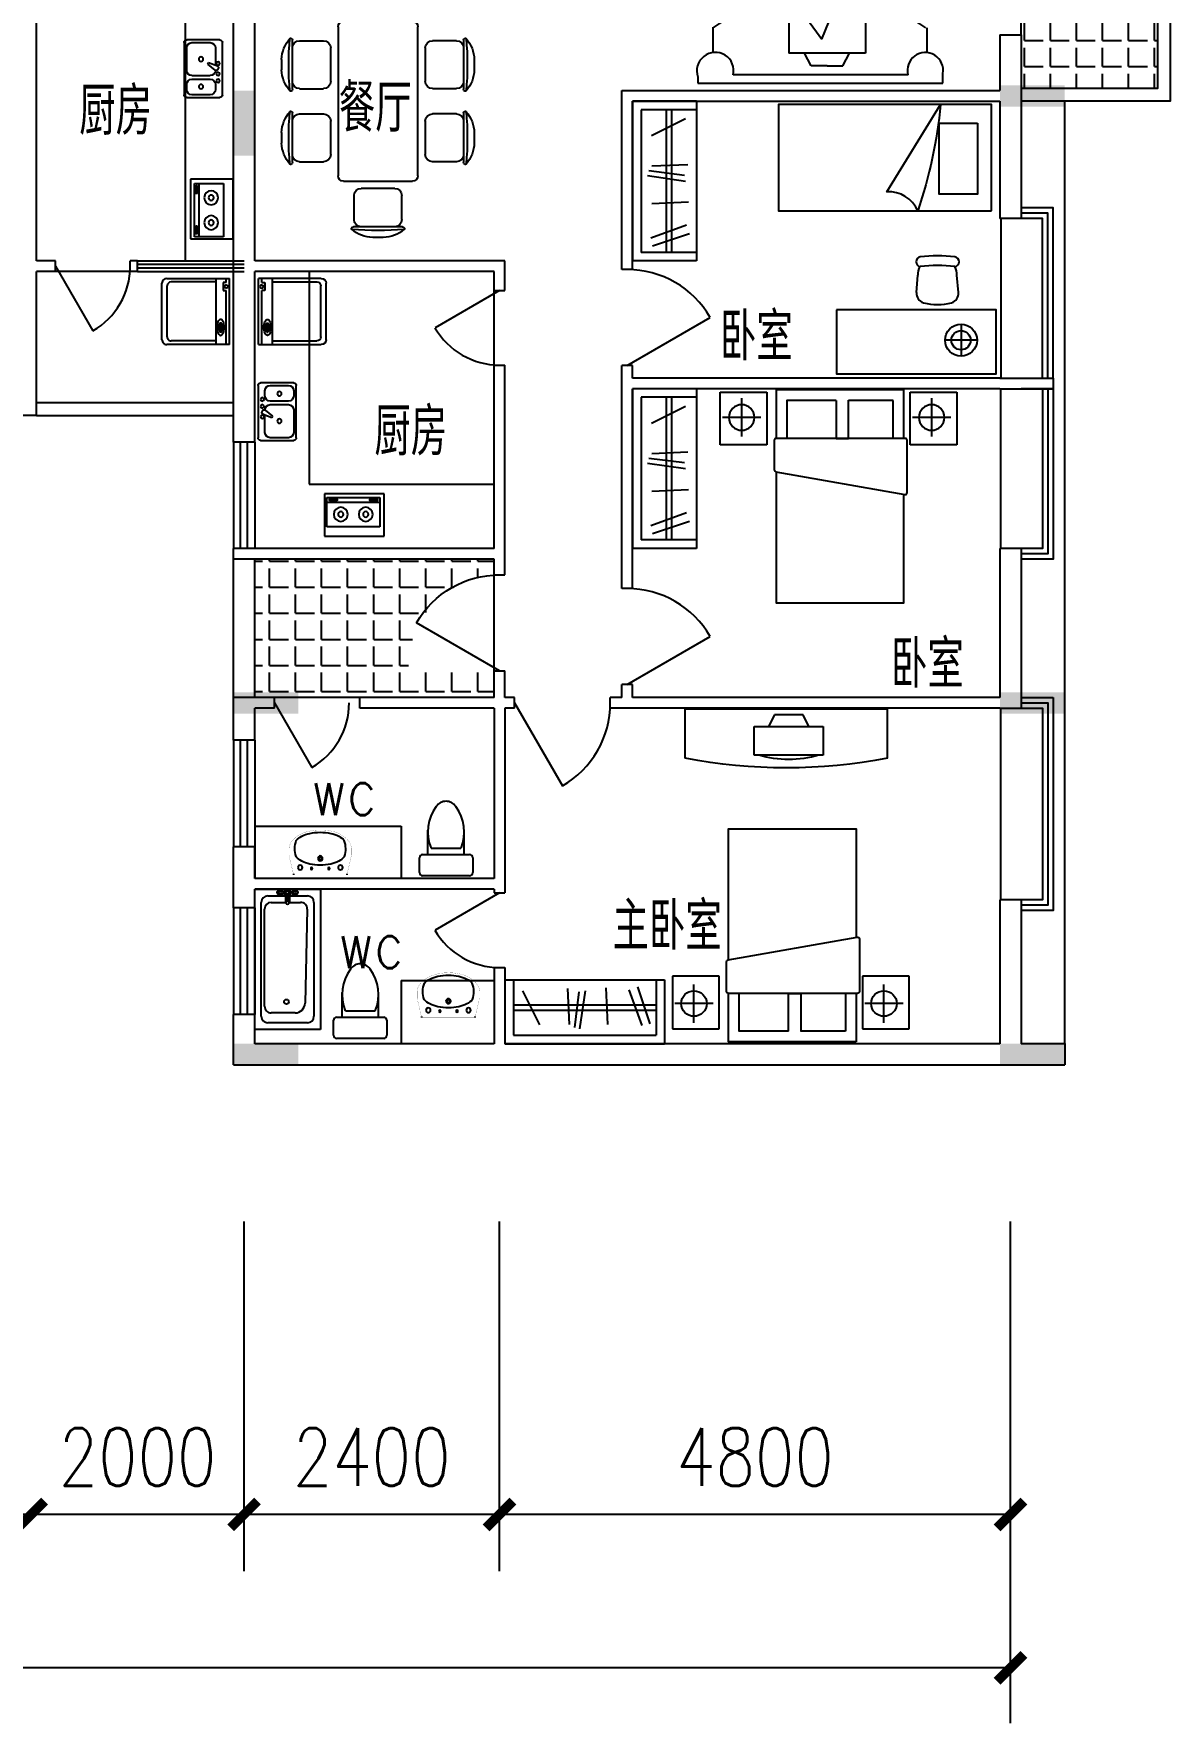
# Model space of a CAD drawing. Header units: millimetres. Extents: x 1293 to 63703, y 510 to 46041.
# Drawn here: x 28729 to 39404, y 510 to 16375 of the extents above; entities that cross this region are included whole.
import ezdxf
from ezdxf.enums import TextEntityAlignment as Align

# ---------------------------------------------------------------- set-up
doc = ezdxf.new("R2010")
doc.units = ezdxf.units.MM
for name, color, linetype in [('2D', 7, 'Continuous'), ('AXIS', 3, 'Continuous'), ('COLUMN', 7, 'Continuous'), ('F', 12, 'Continuous'), ('JIAJU', 30, 'Continuous'), ('PUB_TEXT', 7, 'Continuous'), ('TOILET', 7, 'Continuous'), ('WALL', 4, 'Continuous'), ('WINDOW', 5, 'Continuous'), ('WINDOW_TEXT', 7, 'Continuous')]:
    doc.layers.add(name, color=color, linetype=linetype)
doc.styles.add('_XC92', font='txt.shx', dxfattribs={"width": 0.8, "bigfont": 'xc92.shx'})
doc.styles.add('ATT', font='TXT')
doc.styles.add('DIM_FONT', font='SIMPLEX.shx', dxfattribs={"width": 0.8})
doc.styles.add('SIMPLEX', font='SIMPLEX.SHX')
doc.styles.get("Standard").update_dxf_attribs({"font": 'arial.ttf'})
doc.dimstyles.new('AXIS180', dxfattribs={"dimscale": 1.8, "dimtxt": 300, "dimasz": 1, "dimexe": 250, "dimexo": 300, "dimgap": 150, "dimtad": 1, "dimdec": 0, "dimdsep": 46, "dimtxsty": 'DIM_FONT', "dimblk": '_DIMX', "dimcen": 2.5, "dimse1": 1, "dimse2": 1, "dimclrt": 7, "dimadec": 0, "dimazin": 0, "dimtfac": 1, "dimtdec": 0, "dimtix": 1, "dimtmove": 2, "dimatfit": 3, "dimldrblk": '_DIMX', "dimfxl": 1, "dimtolj": 1, "dimtzin": 0, "dimarcsym": 0})
pattern_1 = [(90, (39745.08, -98103.48), (244.475, 2e-10), [177.8, -66.675]), (6e-11, (39745.08, -98103.48), (2e-10, -244.475), [177.8, -66.675])]

# ---------------------------------------------------------------- blocks, each defined once
blk = doc.blocks.new('_DIMX')
at = {"const_width": 50}
blk.add_lwpolyline([(-70, -70), (70, 70)], dxfattribs=at)
blk = doc.blocks.new('*D84')
at = {"layer": 'AXIS', "color": 0, "lineweight": -2, "transparency": 16777216}
blk.add_line((37902, 2470), (33106, 2470), dxfattribs=at)
at = {"layer": 'DEFPOINTS', "color": 0, "transparency": 16777216}
for p in [(33104, 7510), (37904, 7510), (33104, 2470)]:
    blk.add_point(p, dxfattribs=at)
at = {"layer": 'AXIS', "color": 0, "lineweight": -2, "transparency": 16777216, "xscale": 1.8, "yscale": 1.8, "zscale": 1.8, "rotation": 180}
blk.add_blockref('_DIMX', (33104, 2470), dxfattribs=at)
at = {"layer": 'AXIS', "color": 0, "lineweight": -2, "transparency": 16777216, "xscale": 1.8, "yscale": 1.8, "zscale": 1.8}
blk.add_blockref('_DIMX', (37904, 2470), dxfattribs=at)
at = {"layer": 'AXIS', "color": 7, "transparency": 16777216, "insert": (35504, 3010), "char_height": 540, "attachment_point": 5, "style": 'DIM_FONT'}
blk.add_mtext('\\A1;4800', dxfattribs=at)
blk = doc.blocks.new('*D85')
at = {"layer": 'AXIS', "color": 0, "lineweight": -2, "transparency": 16777216}
blk.add_line((33102, 2470), (30706, 2470), dxfattribs=at)
at = {"layer": 'DEFPOINTS', "color": 0, "transparency": 16777216}
for p in [(30704, 7510), (33104, 7510), (30704, 2470)]:
    blk.add_point(p, dxfattribs=at)
at = {"layer": 'AXIS', "color": 0, "lineweight": -2, "transparency": 16777216, "xscale": 1.8, "yscale": 1.8, "zscale": 1.8, "rotation": 180}
blk.add_blockref('_DIMX', (30704, 2470), dxfattribs=at)
at = {"layer": 'AXIS', "color": 0, "lineweight": -2, "transparency": 16777216, "xscale": 1.8, "yscale": 1.8, "zscale": 1.8}
blk.add_blockref('_DIMX', (33104, 2470), dxfattribs=at)
at = {"layer": 'AXIS', "color": 7, "transparency": 16777216, "insert": (31904, 3010), "char_height": 540, "attachment_point": 5, "style": 'DIM_FONT'}
blk.add_mtext('\\A1;2400', dxfattribs=at)
blk = doc.blocks.new('*D86')
at = {"layer": 'AXIS', "color": 0, "lineweight": -2, "transparency": 16777216}
for p, q in [((28702, 2470), (28701, 2470)), ((30704, 2470), (28704, 2470)), ((30706, 2470), (30708, 2470))]:
    blk.add_line(p, q, dxfattribs=at)
at = {"layer": 'DEFPOINTS', "color": 0, "transparency": 16777216}
for p in [(28704, 7510), (30704, 7510), (28704, 2470)]:
    blk.add_point(p, dxfattribs=at)
at = {"layer": 'AXIS', "color": 0, "lineweight": -2, "transparency": 16777216, "xscale": 1.8, "yscale": 1.8, "zscale": 1.8}
blk.add_blockref('_DIMX', (28704, 2470), dxfattribs=at)
at = {"layer": 'AXIS', "color": 0, "lineweight": -2, "transparency": 16777216, "xscale": 1.8, "yscale": 1.8, "zscale": 1.8, "rotation": 180}
blk.add_blockref('_DIMX', (30704, 2470), dxfattribs=at)
at = {"layer": 'AXIS', "color": 7, "transparency": 16777216, "insert": (29704, 3010), "char_height": 540, "attachment_point": 5, "style": 'DIM_FONT'}
blk.add_mtext('\\A1;2000', dxfattribs=at)
blk = doc.blocks.new('*D87')
at = {"layer": 'AXIS', "color": 0, "lineweight": -2, "transparency": 16777216}
for p, q in [((26702, 2470), (26701, 2470)), ((28704, 2470), (26704, 2470)), ((28706, 2470), (28708, 2470))]:
    blk.add_line(p, q, dxfattribs=at)
at = {"layer": 'DEFPOINTS', "color": 0, "transparency": 16777216}
for p in [(26704, 7510), (28704, 7510), (26704, 2470)]:
    blk.add_point(p, dxfattribs=at)
at = {"layer": 'AXIS', "color": 0, "lineweight": -2, "transparency": 16777216, "xscale": 1.8, "yscale": 1.8, "zscale": 1.8}
blk.add_blockref('_DIMX', (26704, 2470), dxfattribs=at)
at = {"layer": 'AXIS', "color": 0, "lineweight": -2, "transparency": 16777216, "xscale": 1.8, "yscale": 1.8, "zscale": 1.8, "rotation": 180}
blk.add_blockref('_DIMX', (28704, 2470), dxfattribs=at)
at = {"layer": 'AXIS', "color": 7, "transparency": 16777216, "insert": (27704, 3010), "char_height": 540, "attachment_point": 5, "style": 'DIM_FONT'}
blk.add_mtext('\\A1;2000', dxfattribs=at)
blk = doc.blocks.new('*D91')
at = {"layer": 'AXIS', "color": 0, "lineweight": -2, "transparency": 16777216}
blk.add_line((37902, 1030), (8858, 1030), dxfattribs=at)
at = {"layer": 'DEFPOINTS', "color": 0, "transparency": 16777216}
for p in [(8856, 7510), (37904, 7510), (8856, 1030)]:
    blk.add_point(p, dxfattribs=at)
at = {"layer": 'AXIS', "color": 0, "lineweight": -2, "transparency": 16777216, "xscale": 1.8, "yscale": 1.8, "zscale": 1.8, "rotation": 180}
blk.add_blockref('_DIMX', (8856, 1030), dxfattribs=at)
at = {"layer": 'AXIS', "color": 0, "lineweight": -2, "transparency": 16777216, "xscale": 1.8, "yscale": 1.8, "zscale": 1.8}
blk.add_blockref('_DIMX', (37904, 1030), dxfattribs=at)
at = {"layer": 'AXIS', "color": 7, "transparency": 16777216, "insert": (23380, 1570), "char_height": 540, "attachment_point": 5, "style": 'DIM_FONT'}
blk.add_mtext('\\A1;29048', dxfattribs=at)
blk = doc.blocks.new('_DBLK')
blk.add_line((-0.5, 0), (0, -0.866))
blk.add_arc((-0.5, 0), 1, 300, 0)
at = {"style": 'SIMPLEX', "flags": 9}
blk.add_attdef('A', text='', height=1, dxfattribs=at).set_placement((0, 1.5), align=Align.MIDDLE)
blk = doc.blocks.new('_WBLK')
for p, q in [((-0.5, 0.5), (0.5, 0.5)), ((0.5, 0.167), (-0.5, 0.167)), ((0.5, -0.167), (-0.5, -0.167)), ((-0.5, -0.5), (0.5, -0.5))]:
    blk.add_line(p, q)
at = {"layer": 'WINDOW_TEXT', "style": 'SIMPLEX', "flags": 9}
blk.add_attdef('A', text='', height=1, dxfattribs=at).set_placement((0, 1.5), align=Align.MIDDLE)
blk = doc.blocks.new('CJ')
at = {"layer": 'JIAJU'}
for p, q in [((-863, 479), (-1323, 479)), ((-1044, 579), (-1143, 579)), ((-177, 479), (-637, 479)), ((-357, 579), (-456, 579)), ((-1318, 412), (-1318, 187)), ((-868, 412), (-868, 187)), ((-632, 412), (-632, 187)), ((-182, 412), (-182, 187)), ((-1500, -650), (-1500, 0)), ((-1450, 50), (-50, 50)), ((-936, 119), (-1251, 119)), ((-249, 119), (-564, 119)), ((0, 0), (0, -650)), ((-1928, -555), (-1928, -95)), ((-1861, -100), (-1636, -100)), ((361, -100), (136, -100)), ((428, -555), (428, -95)), ((-2028, -375), (-2028, -275)), ((-1568, -482), (-1568, -168)), ((68, -482), (68, -168)), ((528, -375), (528, -275)), ((-1861, -550), (-1636, -550)), ((361, -550), (136, -550)), ((-50, -700), (-1450, -700)), ((-1251, -769), (-936, -769)), ((-564, -769), (-249, -769)), ((-1318, -1062), (-1318, -837)), ((-868, -1062), (-868, -837)), ((-632, -1062), (-632, -837)), ((-182, -1062), (-182, -837)), ((-1323, -1129), (-863, -1129)), ((-1143, -1229), (-1044, -1229)), ((-637, -1129), (-177, -1129)), ((-456, -1229), (-357, -1229))]:
    blk.add_line(p, q, dxfattribs=at)
for centre, radius, start, end in [((-1333, 495), 10, 130.7265, 202.67), ((-1323, 499), 20, 202.67, 270), ((-1133, 264), 316, 91.7651, 130.7265), ((-1093, -2199), 2713, 84.8023, 95.1977), ((-1251, 412), 67.5, 90, 180), ((-1054, 264), 316, 49.2735, 88.2349), ((-936, 412), 67.5, 0, 90), ((-863, 499), 20, 270, 337.33), ((-854, 495), 10, 337.33, 49.2735), ((-646, 495), 10, 130.7265, 202.67), ((-637, 499), 20, 202.67, 270), ((-446, 264), 316, 91.7651, 130.7265), ((-407, -2199), 2713, 84.8023, 95.1977), ((-564, 412), 67.5, 90, 180), ((-367, 264), 316, 49.2735, 88.2349), ((-249, 412), 67.5, 0, 90), ((-177, 499), 20, 270, 337.33), ((-167, 495), 10, 337.33, 49.2735), ((-1251, 187), 67.5, 180, 270), ((-936, 187), 67.5, 270, 0), ((-564, 187), 67.5, 180, 270), ((-249, 187), 67.5, 270, 0), ((-1450, 0), 50, 90, 180), ((-50, 0), 50, 0, 90), ((-1713, -285), 316, 139.2735, 178.2349), ((749, -325), 2713, 174.8023, 185.1977), ((-1945, -86), 10, 67.33, 139.2735), ((-1948, -95), 20, 0, 67.33), ((-1861, -168), 67.5, 90, 180), ((-1636, -168), 67.5, 0, 90), ((136, -168), 67.5, 90, 180), ((361, -168), 67.5, 0, 90), ((448, -95), 20, 112.67, 180), ((445, -86), 10, 40.7265, 112.67), ((-2249, -325), 2713, 354.8023, 5.1977), ((213, -285), 316, 1.7651, 40.7265), ((-1713, -365), 316, 181.7651, 220.7265), ((213, -365), 316, 319.2735, 358.2349), ((-1945, -564), 10, 220.7265, 292.67), ((-1948, -555), 20, 292.67, 0), ((-1861, -482), 67.5, 180, 270), ((-1636, -482), 67.5, 270, 0), ((136, -482), 67.5, 180, 270), ((361, -482), 67.5, 270, 0), ((448, -555), 20, 180, 247.33), ((445, -564), 10, 247.33, 319.2735), ((-1450, -650), 50, 180, 270), ((-1251, -837), 67.5, 90, 180), ((-936, -837), 67.5, 0, 90), ((-564, -837), 67.5, 90, 180), ((-249, -837), 67.5, 0, 90), ((-50, -650), 50, 270, 0), ((-1251, -1062), 67.5, 180, 270), ((-936, -1062), 67.5, 270, 0), ((-564, -1062), 67.5, 180, 270), ((-249, -1062), 67.5, 270, 0), ((-1333, -1145), 10, 157.33, 229.2735), ((-1323, -1149), 20, 90, 157.33), ((-1133, -914), 316, 229.2735, 268.2349), ((-1093, 1549), 2713, 264.8023, 275.1977), ((-1054, -914), 316, 271.7651, 310.7265), ((-863, -1149), 20, 22.67, 90), ((-854, -1145), 10, 310.7265, 22.67), ((-646, -1145), 10, 157.33, 229.2735), ((-637, -1149), 20, 90, 157.33), ((-446, -914), 316, 229.2735, 268.2349), ((-407, 1549), 2713, 264.8023, 275.1977), ((-367, -914), 316, 271.7651, 310.7265), ((-177, -1149), 20, 22.67, 90), ((-167, -1145), 10, 310.7265, 22.67)]:
    blk.add_arc(centre, radius, start, end, dxfattribs=at)
at = {"layer": 'JIAJU', "oblique": -180, "text_generation_flag": 4, "width": 0.8, "flags": 9}
for tag in ['XSIZE', 'YSIZE']:
    blk.add_attdef(tag, (-746, -342), '', height=0.5, rotation=180, dxfattribs=at)
blk = doc.blocks.new('11PTVN02')
at = {"color": 0, "linetype": 'ByBlock'}
for p, q in [((14, 24), (4, 24)), ((4, 24), (4, 0)), ((14, 0), (14, 24)), ((0, 17), (4, 19)), ((0, 12), (0, 17)), ((0, 12), (0, 7)), ((0, 7), (4, 5)), ((14, 0), (4, 0))]:
    blk.add_line(p, q, dxfattribs=at)
blk.add_arc((-21.5, 12), 37, 343.6295, 16.3705, dxfattribs=at)
at = {"color": 0, "linetype": 'ByBlock', "style": 'ATT'}
for tag, p, flags in [('ITEM', (1, -12), 3), ('ROOM_NUMBER', (1, -20), 1), ('WIDTH', (1, -29), 3), ('DEPTH', (1, -38), 3)]:
    blk.add_attdef(tag, p, '', height=6, dxfattribs=dict(at, flags=flags))
blk = doc.blocks.new('-TV')
at = {"xscale": 25, "yscale": 25, "zscale": 25}
blk.add_blockref('11PTVN02', (-1, -1), dxfattribs=at)
blk = doc.blocks.new('-TVG')
at = {"layer": 'F'}
for p, q in [((-21, -78), (-112, -78)), ((-21, -2380), (-21, -78)), ((-540, -231), (-305, -231)), ((-99, -406), (-99, -2049)), ((-436, -1216), (-756, -1085)), ((-1056, -1666), (-436, -1216)), ((-548, -2239), (-305, -2239)), ((-81, -2380), (-21, -2380))]:
    blk.add_line(p, q, dxfattribs=at)
for centre, radius, start, end in [((-142, -244), 168, 79.82, 284.7458), ((860, -1239), 1721, 144.4733, 215.5267), ((-138, -2217), 173, 77.0294, 289.1907)]:
    blk.add_arc(centre, radius, start, end, dxfattribs=at)
at = {"layer": 'F', "xscale": -1.2, "yscale": 1.2, "zscale": 1.2}
blk.add_blockref('-TV', (-186, -1526), dxfattribs=at)
blk = doc.blocks.new('A$C51631F25')
at = {"layer": '2D', "color": 30}
for p, q in [((100, 667), (456, 667)), ((456, 667), (456, 550)), ((456, 550), (97, 550))]:
    blk.add_line(p, q, dxfattribs=at)
for points in [[(0, 30), (0, 1230), (456, 1230)], [(100, 667), (100, 1130), (456, 1130)], [(770, 1230), (2000, 1230), (2000, 30), (981, 30)], [(100, 130), (100, 550)], [(456, 30), (0, 30)], [(456, 130), (100, 130)]]:
    blk.add_lwpolyline(points, dxfattribs=at)
blk.add_lwpolyline([(456, 18), (456, 1229, -0.414214), (474, 1248), (752, 1248, -0.364216), (770, 1233), (983, 21, -0.466043), (965, 0), (474, 0, -0.414214)], format="xyb", close=True, dxfattribs=at)
blk = doc.blocks.new('-TD')
at = {"color": 0}
for p, q in [((0, -90), (0, 90)), ((-90, 0), (90, 0))]:
    blk.add_line(p, q, dxfattribs=at)
blk.add_circle((0, 0), 60)
blk = doc.blocks.new('-CG')
at = {"layer": 'F'}
for p, q in [((322, 351), (-172, 351)), ((-172, 351), (-172, -87)), ((322, -87), (322, 351)), ((-172, -87), (322, -87))]:
    blk.add_line(p, q, dxfattribs=at)
at = {"layer": 'F', "xscale": 2, "yscale": 2, "zscale": 2}
blk.add_blockref('-TD', (65, 149), dxfattribs=at)
blk = doc.blocks.new('A$C009D426A')
at = {"layer": '2D', "color": 30}
for points in [[(0, 0), (0, 1000), (2000, 1000), (2000, 0)], [(131, 824), (131, 158), (490, 158), (490, 824)]]:
    blk.add_lwpolyline(points, close=True, dxfattribs=at)
blk.add_lwpolyline([(477, 998, 0.05735), (692, 0, -0.31665), (983, 178)], format="xyb", close=True, dxfattribs=at)
blk = doc.blocks.new('_C7YTK')
for p, q in [((181, -314), (481, -314)), ((331, -464), (331, -164)), ((355, -763), (369, -924)), ((749, -763), (737, -924))]:
    blk.add_line(p, q)
for radius in [150, 90]:
    blk.add_circle((331, -314), radius)
for centre, radius, start, end in [((447, -755), 92, 106.1087, 185), ((552, -1120), 472, 73.8913, 106.1087), ((657, -755), 92, 355, 73.8913), ((553, -924), 184, 180, 206.2122), ((553, -924), 184, 333.618, 0), ((396, -1051), 46, 98.4555, 261.5445), ((552, 87), 1104, 261.5445, 278.4555), ((552, -4), 1104, 261.5445, 278.4555), ((707, -1051), 46, 278.4555, 81.5445)]:
    blk.add_arc(centre, radius, start, end)
at = {"layer": 'JIAJU'}
blk.add_lwpolyline([(1500, -600), (1500, 0), (0, 0), (0, -600)], close=True, dxfattribs=at)
at = {"style": 'DIM_FONT', "width": 0.8, "flags": 9}
for tag, p, height in [('XSIZE', (0, 0), 0.5), ('YSIZE', (0, 0), 0.5), ('ZSIZE', (0, 0), 0.5), ('XSIZE', (331, -314), 0.3), ('YSIZE', (331, -314), 0.3)]:
    blk.add_attdef(tag, p, '', height=height, dxfattribs=at)
for tag in ['XSIZE', 'YSIZE']:
    blk.add_attdef(tag, (533, -857), '', height=0.5, rotation=180, dxfattribs=at)
blk = doc.blocks.new('_C6QHT')
at = {"layer": 'JIAJU'}
for p, q in [((0, -460), (0, 0)), ((0, 0), (1900, 0)), ((1900, -460), (1900, 0)), ((738, -160), (792, -52)), ((792, -52), (1062, -52)), ((1062, -52), (1116, -160)), ((1251, -160), (603, -160)), ((603, -160), (603, -430)), ((1251, -430), (1251, -160)), ((603, -430), (1251, -430))]:
    blk.add_line(p, q, dxfattribs=at)
for centre, radius, start, end in [((950, 4500), 5050, 259.157, 280.843), ((927, 528), 999, 253.6295, 286.3705)]:
    blk.add_arc(centre, radius, start, end, dxfattribs=at)
at = {"style": 'DIM_FONT', "width": 0.8, "flags": 9}
for tag in ['XSIZE', 'YSIZE', 'ZSIZE']:
    blk.add_attdef(tag, (0, 0), '', height=0.5, dxfattribs=at)
for tag in ['XSIZE', 'YSIZE', 'ZSIZE']:
    blk.add_attdef(tag, (0, 0), '', height=0.5, rotation=270, dxfattribs=at)
blk = doc.blocks.new('A$C747D3C6A')
at = {"layer": 'JIAJU', "rotation": 90}
blk.add_blockref('_C6QHT', (0, 0), dxfattribs=at)
blk = doc.blocks.new('U_B16FYY')
for p, q in [((-958, 315), (542, 315)), ((-958, -285), (-958, 315)), ((-878, 235), (462, 235)), ((-878, -285), (-878, 235)), ((-262, -171), (-304, 162)), ((-205, -181), (-257, 176)), ((462, -285), (462, 235)), ((542, -285), (542, 315)), ((-878, 0), (462, 0)), ((-792, -181), (-632, 138)), ((-351, 134), (-365, -204)), ((-9, -209), (6, 134)), ((207, -190), (329, 143)), ((287, -218), (404, 129)), ((-878, -50), (462, -50)), ((-958, -285), (542, -285))]:
    blk.add_line(p, q)
at = {"style": 'DIM_FONT', "width": 0.8, "flags": 9}
for tag in ['XSIZE', 'YSIZE']:
    blk.add_attdef(tag, (0, 0), '', height=0.5, dxfattribs=at)
blk = doc.blocks.new('A$C24C04AE9')
at = {"layer": 'JIAJU', "rotation": 90}
blk.add_blockref('U_B16FYY', (315, 958), dxfattribs=at)
blk = doc.blocks.new('XYJ')
at = {"layer": 'JIAJU'}
for p, q in [((0, 0), (-690, 0)), ((-647, -36), (-690, -36)), ((-652, -144), (-652, -611)), ((-647, -35), (-647, -66)), ((-647, -66), (-564, -66)), ((-564, -66), (-564, -35)), ((0, -36), (-564, -36)), ((-222, -87), (-222, -99)), ((-212, -96), (-212, -113)), ((-147, -96), (-212, -96)), ((-212, -113), (-147, -113)), ((-147, -113), (-147, -96)), ((-130, -88), (-130, -99)), ((-38, -144), (-38, -611)), ((-78, -651), (-612, -651))]:
    blk.add_line(p, q, dxfattribs=at)
at = {"layer": 'JIAJU', "linetype": 'Continuous'}
for p, q in [((-690, -656), (-690, 0)), ((0, 0), (0, -656)), ((-690, -145), (0, -145)), ((-50, -706), (-640, -706))]:
    blk.add_line(p, q, dxfattribs=at)
at = {"layer": 'JIAJU'}
blk.add_lwpolyline([(-262, -94, 0.185158), (-257, -107, 0.102042), (-237, -122, 0.060862), (-212, -130, 0.047173), (-179, -133, 0.047173), (-145, -130, 0.060862), (-120, -122, 0.102042), (-100, -107, 0.185158), (-95, -94, 0.185158), (-100, -82, 0.102042), (-120, -67, 0.060862), (-145, -59, 0.047173), (-179, -56, 0.047173), (-212, -59, 0.060862), (-237, -67, 0.102042), (-257, -82, 0.185158)], format="xyb", close=True, dxfattribs=at)
for points in [[(-130, -88, 0.259034), (-132, -85, 0.076276), (-144, -80, 0.036515), (-157, -77, 0.026615), (-176, -76, 0.026615), (-195, -77, 0.036515), (-208, -80, 0.076276), (-220, -85, 0.259034), (-222, -88, 0.078462), (-222, -89, 0.056762)], [(-130, -99, 0.259034), (-132, -95, 0.076276), (-144, -90, 0.036515), (-157, -88, 0.026615), (-176, -87, 0.026615), (-195, -88, 0.036515), (-208, -90, 0.076276), (-220, -95, 0.259034), (-222, -99, 0.259034), (-220, -102, 0.056762), (-212, -106, 0.036515)], [(-147, -108, 0.008736), (-144, -107, 0.076276), (-132, -102, 0.259034), (-130, -99, 0.259034)]]:
    blk.add_lwpolyline(points, format="xyb", dxfattribs=at)
blk.add_circle((-604, -35), 17.5, dxfattribs=at)
at = {"layer": 'JIAJU', "linetype": 'Continuous'}
for centre, start, end in [((-640, -656), 180, 270), ((-50, -656), 270, 0)]:
    blk.add_arc(centre, 50, start, end, dxfattribs=at)
at = {"layer": 'JIAJU'}
for centre, start, end in [((-612, -611), 180, 270), ((-78, -611), 270, 0)]:
    blk.add_arc(centre, 40, start, end, dxfattribs=at)
at = {"layer": 'JIAJU', "width": 0.8, "flags": 9}
for tag in ['XSIZE', 'YSIZE']:
    blk.add_attdef(tag, (-345, 0), '', height=0.5, dxfattribs=at)
blk = doc.blocks.new('M_E11')
for p, q in [((-280, -10), (-280, 0)), ((280, 0), (280, -10)), ((-251, -189), (-251, -186)), ((-248, -183), (-250, -185))]:
    blk.add_line(p, q)
at = {"const_width": 1.5}
for points in [[(-280, 0), (280, 0)], [(-326, -200), (-280, -5)], [(326, -204), (280, -5)]]:
    blk.add_lwpolyline(points, dxfattribs=at)
for points in [[(253, -188, 0.098208), (193, -141, 0.066287), (110, -111, 0.052428), (0, -100, 0.052428), (-110, -111, 0.066287), (-193, -141, 0.093876), (-251, -186, 0.171377)], [(-250, -358, 0.091341), (-193, -401, 0.066287), (-110, -431, 0.052428), (0, -442, 0.052428), (110, -431, 0.066287), (193, -401, 0.091756), (250, -358, 0.171377)]]:
    blk.add_lwpolyline(points, format="xyb")
for points in [[(-326, -200, 0.008223), (-326, -204, 0.149285)], [(-326, -266, 0.149285), (-304, -337, 0.107079), (-231, -408, 0.075625), (-131, -450, 0.062436), (-1, -467, 0.062436), (130, -452, 0.075625), (230, -410, 0.107079), (304, -339, 0.149285), (326, -268, 0.005205), (326, -266, 0.086596)]]:
    blk.add_lwpolyline(points, format="xyb", dxfattribs=at)
at = {"const_width": 1.5, "flags": 128}
for points in [[(-326, -204), (-326, -268)], [(326, -204), (326, -268)]]:
    blk.add_lwpolyline(points, dxfattribs=at)
at = {"flags": 128}
for points in [[(-253, -188, 0.172546), (-250, -358, 0.726395)], [(253, -188, -0.172546), (250, -358, -0.726395)]]:
    blk.add_lwpolyline(points, format="xyb", dxfattribs=at)
for centre, radius in [((-210, -75), 24), ((-210, -75), 24), ((-210, -75), 24), ((-90, -65), 10), ((0, -170), 25), ((0, -170), 15), ((90, -65), 10), ((210, -75), 24)]:
    blk.add_circle(centre, radius)
blk.add_arc((-250, -186), 1, 131.3224, 180)
at = {"width": 0.8, "flags": 9}
for tag in ['XSIZE', 'YSIZE']:
    blk.add_attdef(tag, (0, 0), '', height=0.5, dxfattribs=at)
blk = doc.blocks.new('M_E24TTP')
at = {"layer": 'TOILET', "color": 7}
for p, q in [((-170, 200), (-170, 430)), ((170, 200), (170, 430)), ((-250, 30), (-250, 170)), ((-220, 200), (220, 200)), ((-140, 260), (140, 260)), ((250, 170), (250, 30)), ((220, 0), (-220, 0))]:
    blk.add_line(p, q, dxfattribs=at)
for centre, radius, start, end in [((227, 413), 398, 143.3619, 202.5495), ((0, 590), 110, 33.4509, 146.5491), ((-227, 413), 398, 337.4505, 36.6381), ((-220, 170), 30, 90, 180), ((220, 170), 30, 0, 90), ((-220, 30), 30, 180, 270), ((220, 30), 30, 270, 0)]:
    blk.add_arc(centre, radius, start, end, dxfattribs=at)
at = {"style": 'DIM_FONT', "width": 0.8, "flags": 9}
for tag in ['XSIZE', 'YSIZE']:
    blk.add_attdef(tag, (0, 0), '', height=0.5, dxfattribs=at)
blk = doc.blocks.new('U_B14JRS')
for p, q in [((-1420, 680), (280, 680)), ((-1420, -120), (-1420, 680)), ((280, 680), (280, -120)), ((-1340, 303), (-1340, 520)), ((-1260, 600), (120, 600)), ((-1260, 302), (-1260, 438)), ((-1178, 518), (-37, 491)), ((200, 520), (200, 40)), ((-1377, 303), (-1265, 303)), ((-1377, 278), (-1265, 278)), ((-1377, 253), (-1265, 253)), ((-1340, 40), (-1340, 253)), ((-1260, 80), (-1260, 253)), ((80, 371), (80, 80)), ((0, 0), (-1180, 0)), ((280, -120), (-1420, -120)), ((120, -40), (-1260, -40))]:
    blk.add_line(p, q)
for centre, radius in [((-1380, 367), 35.5), ((-1380, 189), 35.5), ((-1380, 367), 15.5), ((-54, 266), 28.5), ((-1380, 189), 15.5)]:
    blk.add_circle(centre, radius)
for centre, radius, start, end in [((-1260, 520), 80, 90, 180), ((-1180, 438), 80, 88.6442, 180), ((-40, 371), 120, 0, 88.6442), ((120, 520), 80, 0, 90), ((-1377, 278), 40.6, 37.9622, 322.0378), ((-1377, 278), 30.6, 54.6762, 305.3238), ((-1371, 277), 26.3, 90, 295.9667), ((-1265, 278), 25, 270, 90), ((-1260, 40), 80, 180, 270), ((-1180, 80), 80, 180, 270), ((0, 80), 80, 270, 0), ((120, 40), 80, 270, 0)]:
    blk.add_arc(centre, radius, start, end)
at = {"style": 'DIM_FONT', "width": 0.8, "flags": 9}
for tag in ['XSIZE', 'YSIZE']:
    blk.add_attdef(tag, (0, 0), '', height=0.5, dxfattribs=at)
blk = doc.blocks.new('M_E29JIV')
at = {"color": 0, "linetype": 'ByBlock'}
for p, q in [((0, -307), (0, 307)), ((31, 338), (419, 338)), ((82, 245), (82, 40)), ((358, 307), (143, 307)), ((419, -20), (419, 245)), ((450, 307), (450, -307)), ((48, 2), (57, -12)), ((59, 31), (163, 70)), ((173, 53), (87, -18)), ((163, 70), (173, 53)), ((82, -184), (82, -245)), ((143, -82), (358, -82)), ((358, -123), (143, -123)), ((419, -245), (419, -184)), ((419, -338), (31, -338)), ((143, -307), (358, -307))]:
    blk.add_line(p, q, dxfattribs=at)
for centre, radius in [((51, 61), 20.5), ((251, 112), 25.6), ((51, -61), 20.5), ((51, -143), 20.5), ((251, -210), 25.6)]:
    blk.add_circle(centre, radius, dxfattribs=at)
for centre, radius, start, end in [((31, 307), 30.7, 90, 180), ((143, 245), 61.4, 90, 180), ((358, 245), 61.4, 0, 90), ((419, 307), 30.7, 0, 90), ((66, 12), 20.5, 110.5377, 210), ((74, -2), 20.5, 210, 309.4623), ((143, -20), 61.4, 180, 270), ((143, -184), 61.4, 90, 180), ((358, -20), 61.4, 270, 0), ((358, -184), 61.4, 0, 90), ((31, -307), 30.7, 180, 270), ((143, -245), 61.4, 180, 270), ((358, -245), 61.4, 270, 0), ((419, -307), 30.7, 270, 0)]:
    blk.add_arc(centre, radius, start, end, dxfattribs=at)
at = {"style": 'DIM_FONT', "width": 0.8, "flags": 9}
for tag in ['XSIZE', 'YSIZE']:
    blk.add_attdef(tag, (0, 0), '', height=0.5, dxfattribs=at)
blk = doc.blocks.new('U_B12XQY')
for p, q in [((-340, 275), (360, 275)), ((-340, -225), (-340, 275)), ((360, 275), (360, -225)), ((309, 162), (-314, 162)), ((-314, 162), (-314, -180)), ((309, -180), (309, 162)), ((-314, -125), (309, -125)), ((-314, -180), (309, -180)), ((-281, -147), (-281, -159)), ((-206, -156), (-271, -156)), ((-271, -156), (-271, -173)), ((-271, -173), (-206, -173)), ((-206, -173), (-206, -156)), ((-189, -148), (-189, -159)), ((192, -147), (192, -159)), ((202, -156), (202, -173)), ((267, -156), (202, -156)), ((202, -173), (267, -173)), ((267, -173), (267, -156)), ((284, -148), (284, -159)), ((360, -225), (-340, -225))]:
    blk.add_line(p, q)
for centre, radius in [((-149, 17), 82.5), ((-149, 17), 31.6), ((144, 17), 82.5), ((144, 17), 31.6)]:
    blk.add_circle(centre, radius)
for centre, radius, start, end in [((-277, -148), 4.03, 121.9106, 180), ((-277, -148), 4.03, 180, 197.9454), ((-277, -159), 4.03, 121.9106, 180), ((-277, -159), 4.03, 180, 238.0894), ((-257, -180), 41.3, 104.4631, 121.9106), ((-257, -190), 41.3, 104.4631, 121.9106), ((-257, -127), 41.3, 238.0894, 251.0845), ((-244, -231), 94.4, 96.0983, 104.4631), ((-244, -242), 94.4, 96.0983, 104.4631), ((-235, -314), 177, 90, 96.0983), ((-235, -324), 177, 90, 96.0983), ((-235, -314), 177, 83.9017, 90), ((-235, -324), 177, 83.9017, 90), ((-226, -231), 94.4, 75.5369, 83.9017), ((-226, -242), 94.4, 75.5369, 83.9017), ((-226, -76), 94.4, 282.4611, 284.4631), ((-213, -180), 41.3, 58.0894, 75.5369), ((-213, -190), 41.3, 58.0894, 75.5369), ((-213, -127), 41.3, 284.4631, 301.9106), ((-193, -148), 4.03, 0, 58.0894), ((-193, -159), 4.03, 0, 58.0894), ((-193, -159), 4.03, 301.9106, 360), ((196, -148), 4.03, 121.9106, 180), ((196, -148), 4.03, 180, 197.9454), ((196, -159), 4.03, 121.9106, 180), ((196, -159), 4.03, 180, 238.0894), ((216, -180), 41.3, 104.4631, 121.9106), ((216, -190), 41.3, 104.4631, 121.9106), ((216, -127), 41.3, 238.0894, 251.0845), ((229, -231), 94.4, 96.0983, 104.4631), ((229, -242), 94.4, 96.0983, 104.4631), ((238, -314), 177, 90, 96.0983), ((238, -324), 177, 90, 96.0983), ((238, -314), 177, 83.9017, 90), ((238, -324), 177, 83.9017, 90), ((247, -231), 94.4, 75.5369, 83.9017), ((247, -242), 94.4, 75.5369, 83.9017), ((247, -76), 94.4, 282.4611, 284.4631), ((260, -180), 41.3, 58.0894, 75.5369), ((260, -190), 41.3, 58.0894, 75.5369), ((260, -127), 41.3, 284.4631, 301.9106), ((280, -148), 4.03, 0, 58.0894), ((280, -159), 4.03, 0, 58.0894), ((280, -159), 4.03, 301.9106, 360)]:
    blk.add_arc(centre, radius, start, end)
at = {"style": 'DIM_FONT', "width": 0.8, "flags": 9}
for tag in ['XSIZE', 'YSIZE']:
    blk.add_attdef(tag, (0, 0), '', height=0.5, dxfattribs=at)

msp = doc.modelspace()

# ---------------------------------------------------------------- hatches: boundary and pattern name
at = {"layer": 'WINDOW'}
h = msp.add_hatch(dxfattribs=at)
h.set_pattern_fill('ANGLE', color=5, scale=35, style=0)
h.set_pattern_definition(pattern_1)
h.paths.add_polyline_path([(38004.3, 16366.2), (38004.3, 15861.2), (39284.3, 15861.2), (39284.3, 19291.2), (38004.3, 19291.2), (38004.3, 18766.2)])
h = msp.add_hatch(dxfattribs=at)
h.set_pattern_fill('ANGLE', color=5, scale=35, style=0)
h.set_pattern_definition(pattern_1)
h.paths.add_polyline_path([(30804.3, 11441.2), (30804.3, 10141.2), (30991.5, 10141.2), (31791.5, 10141.2), (33054.3, 10141.2), (33054.3, 10393.9), (33054.3, 10438.9), (32249.3, 10438.9, -0.3971775), (33054.3, 11292.5), (33054.3, 11441.2)])

# ---------------------------------------------------------------- linework, layer by layer
for p, q in [((28754.3, 12911.2), (30604.3, 12911.2)), ((28754.3, 12791.2), (30604.3, 12791.2))]:
    msp.add_line(p, q)
for points in [[(39404.3, 19291.2), (39404.3, 15741.2), (38004.3, 15741.2)], [(39284.3, 19291.2), (39284.3, 15861.2), (38004.3, 15861.2)]]:
    msp.add_lwpolyline(points)
at = {"layer": 'AXIS'}
for p, q in [((30704.3, 1938.1), (30704.3, 5220.5)), ((33104.3, 1938.1), (33104.3, 5220.5)), ((37904.3, 510), (37904.3, 5220.5))]:
    msp.add_line(p, q, dxfattribs=at)
at = {"layer": 'COLUMN'}
for points in [[(38414.3, 15890.2), (38414.3, 15690.2), (37804.3, 15890.2), (37804.3, 15690.2)], [(30804.3, 15231.2), (30604.3, 15231.2), (30804.3, 15841.2), (30604.3, 15841.2)], [(31214.3, 10190.2), (31214.3, 9990.2), (30604.3, 10190.2), (30604.3, 9990.2)], [(38414.3, 10190.2), (38414.3, 9990.2), (37804.3, 10190.2), (37804.3, 9990.2)], [(31214.3, 6891.2), (31214.3, 6691.2), (30604.3, 6891.2), (30604.3, 6691.2)], [(38414.3, 6891.2), (38414.3, 6691.2), (37804.3, 6891.2), (37804.3, 6691.2)]]:
    msp.add_solid(points, dxfattribs=at)
at = {"layer": 'JIAJU'}
for p, q in [((30154.3, 14241.2), (30154.3, 17691.2)), ((31317, 14141.2), (31317, 12146.4)), ((31317, 12146.4), (33054.3, 12146.4)), ((30804.3, 8935.2), (32178.8, 8935.2)), ((30804.3, 8935.2), (30804.3, 8441.2)), ((32178.8, 8935.2), (32178.8, 8441.2)), ((32179.5, 7485.2), (33054.3, 7485.2)), ((32179.5, 7485.2), (32179.5, 6891.2))]:
    msp.add_line(p, q, dxfattribs=at)
at = {"layer": 'WALL'}
for p, q in [((30804.3, 14241.2), (30804.3, 17891.2)), ((30604.3, 14241.2), (30604.3, 17691.2)), ((28754.3, 14241.2), (28754.3, 16872.3)), ((37804.3, 16366.2), (37804.3, 15841.2)), ((37804.3, 16366.2), (38004.3, 16366.2)), ((38004.3, 16366.2), (38004.3, 14641.2)), ((34254.3, 15841.2), (37804.3, 15841.2)), ((34254.3, 14160.9), (34254.3, 15841.2)), ((34354.3, 15741.2), (37804.3, 15741.2)), ((34354.3, 14160.9), (34354.3, 15741.2)), ((37804.3, 15741.2), (37804.3, 14641.2)), ((38004.3, 14641.2), (37804.3, 14641.2)), ((28934.7, 14241.2), (28754.3, 14241.2)), ((28754.3, 12791.2), (28754.3, 14141.2)), ((28934.7, 14141.2), (28754.3, 14141.2)), ((28934.7, 14141.2), (28934.7, 14241.2)), ((29704.3, 14241.2), (29634.7, 14241.2)), ((29634.7, 14141.2), (29634.7, 14241.2)), ((29704.3, 14141.2), (29634.7, 14141.2)), ((29704.3, 14141.2), (29704.3, 14241.2)), ((30604.3, 14141.2), (30604.3, 14241.2)), ((30604.3, 12791.2), (30604.3, 14141.2)), ((33154.3, 14241.2), (30804.3, 14241.2)), ((33054.3, 14141.2), (30804.3, 14141.2)), ((30804.3, 12541.2), (30804.3, 14141.2)), ((33054.3, 13964.3), (33054.3, 14141.2)), ((33154.3, 13964.3), (33154.3, 14241.2)), ((34354.3, 14160.9), (34254.3, 14160.9)), ((33054.3, 13964.3), (33154.3, 13964.3)), ((33054.3, 11541.2), (33054.3, 13264.3)), ((33054.3, 13264.3), (33154.3, 13264.3)), ((33154.3, 11441.2), (33154.3, 13264.3)), ((34254.3, 11164.5), (34254.3, 13260.9)), ((34354.3, 13260.9), (34254.3, 13260.9)), ((34354.3, 13141.2), (34354.3, 13260.9)), ((37804.3, 13141.2), (34354.3, 13141.2)), ((37804.3, 13041.2), (34354.3, 13041.2)), ((34354.3, 11164.5), (34354.3, 13041.2)), ((37804.3, 13141.2), (37814.3, 13141.2)), ((37804.3, 13041.2), (37814.3, 13041.2)), ((37814.3, 13141.2), (38304.3, 13141.2)), ((37814.3, 13041.2), (38304.3, 13041.2)), ((38304.3, 13041.2), (38004.3, 13041.2)), ((38304.3, 13141.2), (38304.3, 13041.2)), ((28754.3, 12791.2), (26804.3, 12791.2)), ((30604.3, 12541.2), (30604.3, 12791.2)), ((30804.3, 12541.2), (30604.3, 12541.2)), ((30804.3, 11541.2), (30604.3, 11541.2)), ((30604.3, 11441.2), (30604.3, 11541.2)), ((33054.3, 11441.2), (30604.3, 11441.2)), ((33054.3, 11541.2), (30804.3, 11541.2)), ((33054.3, 11293.9), (33054.3, 11441.2)), ((33154.3, 11293.9), (33154.3, 11441.2)), ((37804.3, 11541.2), (37804.3, 10141.2)), ((38004.3, 11541.2), (37804.3, 11541.2)), ((38004.3, 11541.2), (38004.3, 10041.2)), ((33054.3, 11293.9), (33154.3, 11293.9)), ((34354.3, 11164.5), (34254.3, 11164.5)), ((33054.3, 10141.2), (33054.3, 10393.9)), ((33054.3, 10393.9), (33154.3, 10393.9)), ((33154.3, 10141.2), (33154.3, 10393.9)), ((34254.3, 10141.2), (34254.3, 10264.5)), ((34354.3, 10264.5), (34254.3, 10264.5)), ((34354.3, 10141.2), (34354.3, 10264.5)), ((30991.5, 10141.2), (30604.3, 10141.2)), ((30604.3, 9741.2), (30604.3, 10141.2)), ((30991.5, 10041.2), (30804.3, 10041.2)), ((30804.3, 9741.2), (30804.3, 10041.2)), ((30991.5, 10041.2), (30991.5, 10141.2)), ((33054.3, 10141.2), (31791.5, 10141.2)), ((31791.5, 10041.2), (31791.5, 10141.2)), ((33054.3, 10041.2), (31791.5, 10041.2)), ((33054.3, 10041.2), (33054.3, 8441.2)), ((33245, 10141.2), (33154.3, 10141.2)), ((33154.3, 10041.2), (33154.3, 8306.4)), ((33245, 10041.2), (33154.3, 10041.2)), ((33245, 10041.2), (33245, 10141.2)), ((34254.3, 10141.2), (34145, 10141.2)), ((34145, 10041.2), (34145, 10141.2)), ((37804.3, 10041.2), (34145, 10041.2)), ((37804.3, 10141.2), (34354.3, 10141.2)), ((37804.3, 10041.2), (38004.3, 10041.2)), ((30804.3, 9741.2), (30604.3, 9741.2)), ((30604.3, 8166.2), (30604.3, 8741.2)), ((30804.3, 8741.2), (30604.3, 8741.2)), ((30804.3, 8441.2), (30804.3, 8741.2)), ((33054.3, 8441.2), (30804.3, 8441.2)), ((33054.3, 8341.2), (30804.3, 8341.2)), ((30804.3, 8166.2), (30804.3, 8341.2)), ((33054.3, 8341.2), (33054.3, 8306.4)), ((33054.3, 8306.4), (33154.3, 8306.4)), ((30804.3, 8166.2), (30604.3, 8166.2)), ((37804.3, 8241.2), (37804.3, 6891.2)), ((38004.3, 8241.2), (37804.3, 8241.2)), ((38004.3, 8241.2), (38004.3, 6891.2)), ((33054.3, 7606.4), (33054.3, 6891.2)), ((33054.3, 7606.4), (33154.3, 7606.4)), ((33154.3, 7606.4), (33154.3, 6891.2)), ((30604.3, 6691.2), (30604.3, 7166.2)), ((30804.3, 7166.2), (30604.3, 7166.2)), ((30804.3, 6891.2), (30804.3, 7166.2)), ((33054.3, 6891.2), (30804.3, 6891.2)), ((37804.3, 6891.2), (33154.3, 6891.2)), ((38414.3, 6891.2), (38004.3, 6891.2)), ((38414.3, 6893.2), (38414.3, 6691.2)), ((30604.3, 6691.2), (38414.3, 6691.2))]:
    msp.add_line(p, q, dxfattribs=at)
at = {"layer": 'WINDOW'}
for p, q in [((38004.3, 16366.2), (38004.3, 18766.2)), ((29634.7, 14141.2), (28934.7, 14141.2)), ((33054.3, 13264.3), (33054.3, 13964.3)), ((30604.3, 10141.2), (30604.3, 11441.2)), ((30804.3, 10141.2), (30804.3, 11441.2)), ((33054.3, 10393.9), (33054.3, 11293.9)), ((31791.5, 10141.2), (30991.5, 10141.2)), ((38004.3, 10141.2), (38304.3, 10141.2)), ((38304.3, 10141.2), (38304.3, 10041.2))]:
    msp.add_line(p, q, dxfattribs=at)
for points in [[(38414.3, 6891.2), (38414.3, 15741.2)], [(37814.3, 14641.2), (37814.3, 13141.2)], [(38304.3, 13141.2), (38304.3, 14641.2), (38304.3, 14741.2), (38004.3, 14741.2)], [(38254.3, 13141.2), (38254.3, 14691.2), (38004.3, 14691.2)], [(38204.3, 13141.2), (38204.3, 14641.2), (38004.3, 14641.2)], [(37814.3, 11541.2), (37814.3, 13041.2)], [(38304.3, 13041.2), (38304.3, 11541.2), (38304.3, 11441.2), (38004.3, 11441.2)], [(38254.3, 13041.2), (38254.3, 11491.2), (38004.3, 11491.2)], [(38204.3, 13041.2), (38204.3, 11541.2), (38004.3, 11541.2)], [(37814.3, 8241.2), (37814.3, 10041.2)], [(38004.3, 10091.2), (38254.3, 10091.2), (38254.3, 8191.2), (38004.3, 8191.2)], [(38304.3, 10041.2), (38304.3, 8241.2), (38304.3, 8141.2), (38004.3, 8141.2)], [(38004.3, 10041.2), (38204.3, 10041.2), (38204.3, 8241.2), (38004.3, 8241.2)]]:
    msp.add_lwpolyline(points, dxfattribs=at)

# ---------------------------------------------------------------- block references
at = {"xscale": -1, "rotation": 90.00000000005842}
msp.add_blockref('CJ', (31637.6, 14991.1), dxfattribs=at)
at = {"layer": 'JIAJU'}
for name, p, rotation in [('-TVG', (37347.6, 15889.2), 270.0000000000585), ('_C7YTK', (37770.3, 13183.1), 180.0000000000584), ('A$C51631F25', (36484.4, 6908), 90.00000000005842), ('-CG', (35079.3, 7203.1), 90.00000000005842), ('-CG', (36863.9, 7203.1), 90.00000000005842)]:
    msp.add_blockref(name, p, dxfattribs=dict(at, rotation=rotation))
at = {"layer": 'JIAJU', "xscale": -0.8, "yscale": 0.8, "zscale": 0.8}
msp.add_blockref('M_E29JIV', (30500.8, 16046.9), dxfattribs=at)
at = {"layer": 'JIAJU', "xscale": -1}
for name, p, rotation in [('A$C24C04AE9', (34354.3, 15741.2), 180.0000000000585), ('A$C24C04AE9', (34354.3, 13041.2), 180.0000000000585), ('A$C51631F25', (36932.8, 13031.7), 90.00000000005842), ('-CG', (35527.6, 12836.6), 90.00000000005842), ('-CG', (37312.3, 12836.6), 90.00000000005842), ('A$C747D3C6A', (36748.1, 10031.3), 90.00000000005842), ('A$C24C04AE9', (33154.3, 6891.2), 270.0000000000585)]:
    msp.add_blockref(name, p, dxfattribs=dict(at, rotation=rotation))
msp.add_blockref('A$C009D426A', (37725, 14712), dxfattribs=at)
at = {"layer": 'JIAJU'}
for name, p, xscale, yscale, zscale, rotation in [('U_B12XQY', (30381.8, 14720.4), -0.8, 0.8, 0.8, 270.0000000000585), ('XYJ', (30569, 13457.3), 0.9, 0.9, 0.9, 270.0000000000585), ('XYJ', (30839.6, 13457.3), -0.9, 0.9, 0.9, 90.00000000005842), ('M_E29JIV', (30835.5, 12827.2), -0.8, 0.8, 0.8, 180), ('U_B12XQY', (31731.9, 11875.6), -0.8, 0.8, 0.8, 180), ('M_E11', (31420.4, 8478.3), -0.9, 0.9, 0.9, 180), ('U_B14JRS', (30897.1, 7242.5), 0.7737644444444445, 0.7737644444444445, 0.7737644444444445, 270.0000000000585), ('M_E11', (32623.7, 7137.4), -0.9, 0.9, 0.9, 180)]:
    msp.add_blockref(name, p, dxfattribs=dict(at, xscale=xscale, yscale=yscale, zscale=zscale, rotation=rotation))
for p in [(32602, 8467.7), (31796, 6940.9)]:
    msp.add_blockref('M_E24TTP', p, dxfattribs=at)
at = {"layer": 'WINDOW'}
for name, p, xscale, yscale, zscale, rotation in [('_DBLK', (29284.7, 14191.2), -700, -700, 700, 180.0000000000584), ('_WBLK', (30204.3, 14191.2), -1000, 100, 1000, 180.0000000000584), ('_DBLK', (34304.3, 13710.9), 900, 900, 900, 90.00000000005842), ('_DBLK', (33104.3, 13614.3), 700, 700, 700, 270.0000000000585), ('_WBLK', (30704.3, 12041.2), -1000, 200, 1000, 90.00000000005842), ('_DBLK', (33104.3, 10843.9), -900, 900, 900, 270.0000000000585), ('_DBLK', (34304.3, 10714.5), 900, 900, 900, 90.00000000005842), ('_DBLK', (33695, 10091.2), -900, -900, 900, 180.0000000000584), ('_WBLK', (30704.3, 9241.2), -1000, 200, 1000, 90.00000000005842), ('_DBLK', (33104.3, 7956.4), 700, 700, 700, 270.0000000000585), ('_WBLK', (30704.3, 7666.2), -1000, 199.9999999999981, 1000, 90.00000000005842)]:
    msp.add_blockref(name, p, dxfattribs=dict(at, xscale=xscale, yscale=yscale, zscale=zscale, rotation=rotation))
at = {"layer": 'WINDOW', "xscale": 700, "yscale": 700, "zscale": 700}
msp.add_blockref('_DBLK', (31341.5, 10091.2), dxfattribs=at)

# ---------------------------------------------------------------- texts
at = {"layer": 'PUB_TEXT', "style": '_XC92', "width": 0.8}
for s, p in [('厨房', (29156.3, 15425.1)), ('餐厅', (31594.8, 15453.3)), ('卧室', (35174.2, 13305.6)), ('厨房', (31928.5, 12414.4)), ('卧室', (36781.1, 10230.5)), ('wc', (31332.5, 9038.2)), ('主卧室', (34165.3, 7769.6)), ('wc', (31587.5, 7599.7))]:
    msp.add_text(s, height=450, dxfattribs=at).set_placement(p)

# ---------------------------------------------------------------- dimensions: what is measured, and where the dimension line sits
at = {"layer": 'AXIS'}
for p2, distance, picture, middle in [((8856.3, 7510.5), 6480, '*D91', (23380.3, 1570.5)), ((33104.3, 7510.5), 5040, '*D84', (35504.3, 3010.5))]:
    dim = msp.add_aligned_dim(p1=(37904.3, 7510.5), p2=p2, distance=distance, dimstyle='AXIS180', dxfattribs=at)
    dim.commit()
    dim.dimension.update_dxf_attribs({"geometry": picture, "text_midpoint": middle})
for base, p1, p2, picture, middle in [((26704.3, 2470.5), (28704.3, 7510.5), (26704.3, 7510.5), '*D87', (27704.3, 3010.5)), ((28704.3, 2470.5), (30704.3, 7510.5), (28704.3, 7510.5), '*D86', (29704.3, 3010.5)), ((30704.3, 2470.5), (33104.3, 7510.5), (30704.3, 7510.5), '*D85', (31904.3, 3010.5))]:
    dim = msp.add_linear_dim(base=base, p1=p1, p2=p2, dimstyle='AXIS180', dxfattribs=at)
    dim.commit()
    dim.dimension.update_dxf_attribs({"geometry": picture, "text_midpoint": middle})

doc.saveas('drawing.dxf')
